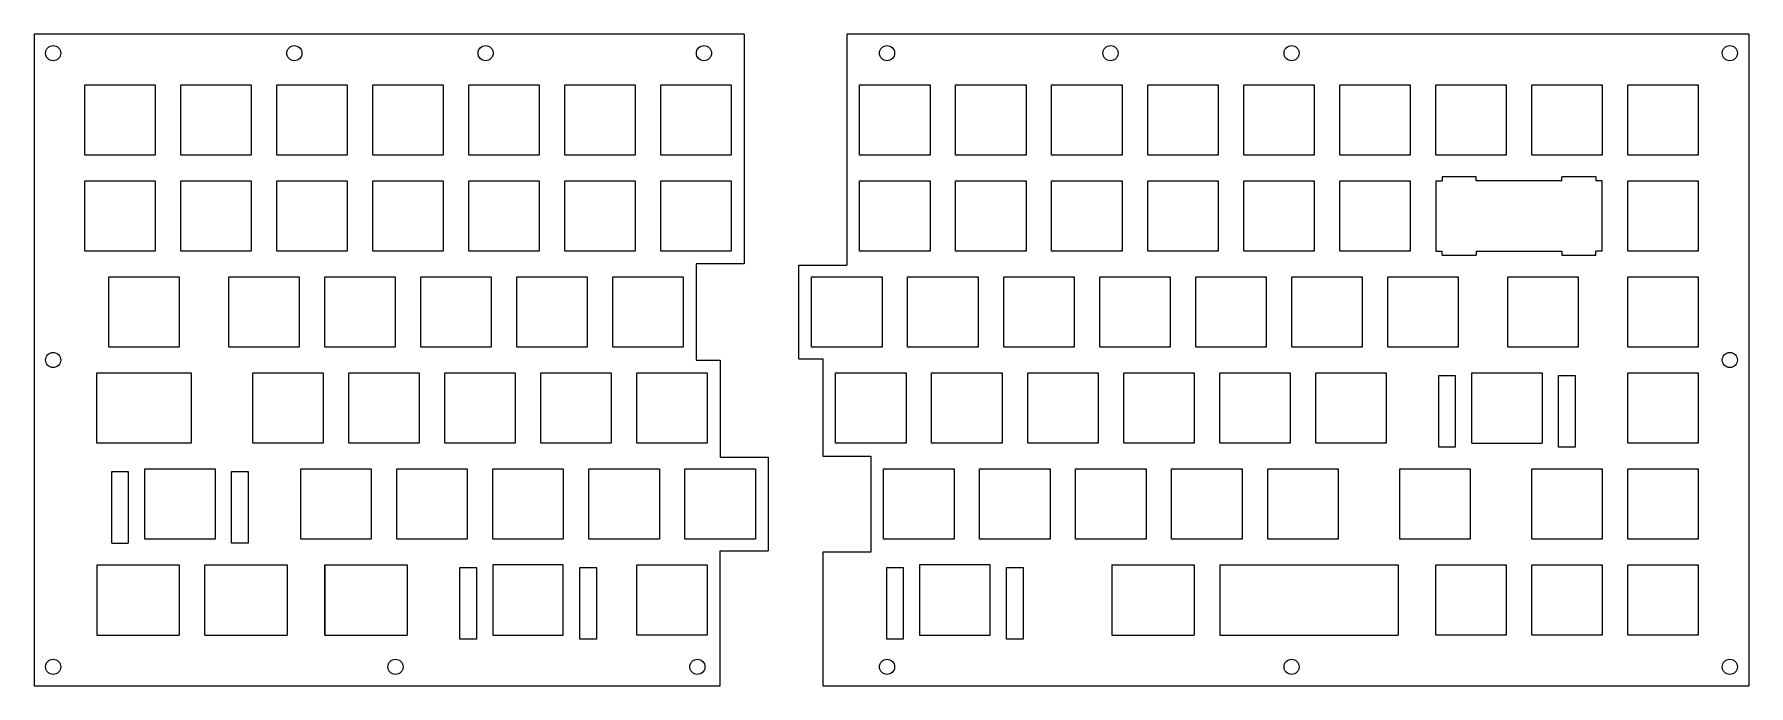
# Model space of a CAD drawing. Extents: x 141 to 481, y 191 to 320.
import ezdxf

# ---------------------------------------------------------------- set-up
doc = ezdxf.new("R2010")
doc.units = 0
doc.header["$MEASUREMENT"] = 0

msp = doc.modelspace()

# ---------------------------------------------------------------- linework, layer by layer
at = {"color": 7, "linetype": 'Continuous', "true_color": 0xffffff}
for p, q in [((281.6, 320.26), (140.77, 320.26)), ((140.77, 320.26), (140.77, 191.01)), ((281.6, 320.26), (281.6, 274.68)), ((302.01, 320.26), (302.01, 274.43)), ((480.93, 320.26), (302.01, 320.26)), ((480.93, 320.26), (480.93, 191.01)), ((418.83, 291.21), (420.08, 291.21)), ((426.83, 291.96), (420.08, 291.96)), ((420.08, 291.96), (420.08, 291.21)), ((426.83, 291.21), (426.83, 291.96)), ((443.88, 291.21), (443.88, 291.96)), ((450.63, 291.96), (443.88, 291.96)), ((450.63, 291.96), (450.63, 291.21)), ((420.08, 276.46), (420.08, 277.21)), ((420.08, 276.46), (426.83, 276.46)), ((426.83, 277.21), (426.83, 276.46)), ((443.88, 277.21), (443.88, 276.46)), ((443.88, 276.46), (450.63, 276.46)), ((450.63, 276.46), (450.63, 277.21)), ((451.88, 277.21), (450.63, 277.21)), ((281.6, 274.68), (272.08, 274.68)), ((272.08, 274.68), (272.08, 255.63)), ((292.48, 255.88), (292.48, 274.43)), ((292.48, 274.43), (302.01, 274.43)), ((433.12, 272.16), (447.12, 272.16)), ((433.12, 258.16), (433.12, 272.16)), ((447.12, 272.16), (447.12, 258.16)), ((272.08, 255.63), (276.84, 255.63)), ((276.84, 255.63), (276.84, 236.33)), ((292.48, 255.88), (297.24, 255.88)), ((297.24, 255.88), (297.24, 236.58)), ((447.12, 258.16), (433.12, 258.16)), ((419.42, 238.35), (419.42, 252.56)), ((419.42, 252.56), (422.72, 252.56)), ((422.72, 252.56), (422.72, 238.36)), ((425.97, 253.11), (439.97, 253.11)), ((425.97, 239.1), (425.97, 253.11)), ((439.97, 253.11), (439.97, 239.1)), ((443.22, 252.56), (446.52, 252.56)), ((443.22, 238.35), (443.22, 252.56)), ((446.52, 252.56), (446.52, 238.36)), ((422.72, 238.36), (419.42, 238.35)), ((425.97, 239.1), (439.97, 239.1)), ((446.52, 238.36), (443.22, 238.35)), ((276.84, 236.33), (286.36, 236.33)), ((286.36, 236.33), (286.36, 217.78)), ((297.24, 236.58), (306.77, 236.58)), ((306.77, 236.58), (306.77, 217.53)), ((156.13, 233.51), (159.43, 233.51)), ((156.13, 219.31), (156.13, 233.51)), ((159.43, 233.51), (159.43, 219.31)), ((162.68, 234.06), (176.68, 234.06)), ((162.68, 220.06), (162.68, 234.06)), ((176.68, 234.06), (176.68, 220.06)), ((179.93, 233.51), (183.23, 233.51)), ((179.93, 219.31), (179.93, 233.51)), ((183.23, 233.51), (183.23, 219.31)), ((156.13, 219.31), (159.43, 219.31)), ((176.68, 220.06), (162.68, 220.06)), ((183.23, 219.31), (179.93, 219.31)), ((276.84, 191.01), (276.84, 217.78)), ((276.84, 217.78), (286.36, 217.78)), ((153.16, 215.01), (153.16, 201.01)), ((153.16, 215.01), (169.54, 215.01)), ((169.54, 215.01), (169.54, 201.01)), ((174.59, 215.01), (190.97, 215.01)), ((198.4, 215.01), (198.4, 201.01)), ((198.4, 215.01), (214.78, 215.01)), ((214.78, 215.01), (214.78, 201.01)), ((225.19, 214.46), (228.49, 214.46)), ((225.19, 200.26), (225.19, 214.46)), ((228.49, 214.46), (228.49, 200.26)), ((231.74, 215.01), (231.74, 201.01)), ((248.99, 214.46), (252.29, 214.46)), ((248.99, 200.26), (248.99, 214.46)), ((252.29, 214.46), (252.29, 200.26)), ((297.24, 217.53), (297.24, 191.01)), ((306.77, 217.53), (297.24, 217.53)), ((309.89, 214.46), (313.19, 214.46)), ((309.89, 214.46), (309.89, 200.26)), ((313.19, 214.46), (313.19, 200.26)), ((316.44, 215.01), (316.44, 201.01)), ((333.69, 214.46), (336.99, 214.46)), ((333.69, 200.26), (333.69, 214.46)), ((336.99, 214.46), (336.99, 200.26)), ((354.54, 215.01), (354.54, 201.01)), ((354.54, 215.01), (370.92, 215.01)), ((375.97, 215.01), (411.4, 215.01)), ((375.97, 215.01), (375.97, 201.01)), ((411.4, 215.01), (411.4, 201.01)), ((153.16, 201.01), (169.54, 201.01)), ((174.59, 201.01), (190.97, 201.01)), ((198.4, 201.01), (214.78, 201.01)), ((354.54, 201.01), (370.92, 201.01)), ((375.97, 201.01), (411.4, 201.01)), ((228.49, 200.26), (225.19, 200.26)), ((252.29, 200.26), (248.99, 200.26)), ((313.19, 200.26), (309.89, 200.26)), ((336.99, 200.26), (333.69, 200.26)), ((140.77, 191.01), (276.84, 191.01)), ((297.24, 191.01), (480.93, 191.01))]:
    msp.add_line(p, q, dxfattribs=at)
at = {"color": 7, "true_color": 0xffffff}
for p, q in [((150.77, 310.26), (164.77, 310.26)), ((150.77, 296.26), (150.77, 310.26)), ((164.77, 310.26), (164.77, 296.26)), ((169.82, 310.26), (183.82, 310.26)), ((169.82, 296.26), (169.82, 310.26)), ((183.82, 310.26), (183.82, 296.26)), ((188.87, 310.26), (202.87, 310.26)), ((188.87, 296.26), (188.87, 310.26)), ((202.87, 310.26), (202.87, 296.26)), ((207.92, 310.26), (221.92, 310.26)), ((207.92, 296.26), (207.92, 310.26)), ((221.92, 310.26), (221.92, 296.26)), ((226.97, 310.26), (240.97, 310.26)), ((226.97, 296.26), (226.97, 310.26)), ((240.97, 310.26), (240.97, 296.26)), ((246.02, 310.26), (260.02, 310.26)), ((246.02, 296.26), (246.02, 310.26)), ((260.02, 310.26), (260.02, 296.26)), ((265.07, 310.26), (279.07, 310.26)), ((265.07, 296.26), (265.07, 310.26)), ((279.07, 310.26), (279.07, 296.26)), ((304.53, 310.26), (318.53, 310.26)), ((304.53, 296.26), (304.53, 310.26)), ((318.53, 310.26), (318.53, 296.26)), ((323.58, 310.26), (337.58, 310.26)), ((323.58, 296.26), (323.58, 310.26)), ((337.58, 310.26), (337.58, 296.26)), ((342.63, 310.26), (356.63, 310.26)), ((342.63, 296.26), (342.63, 310.26)), ((356.63, 310.26), (356.63, 296.26)), ((361.68, 310.26), (375.68, 310.26)), ((361.68, 296.26), (361.68, 310.26)), ((375.68, 310.26), (375.68, 296.26)), ((380.73, 310.26), (394.73, 310.26)), ((380.73, 296.26), (380.73, 310.26)), ((394.73, 310.26), (394.73, 296.26)), ((399.78, 310.26), (413.78, 310.26)), ((399.78, 296.26), (399.78, 310.26)), ((413.78, 310.26), (413.78, 296.26)), ((418.83, 310.26), (432.83, 310.26)), ((418.83, 296.26), (418.83, 310.26)), ((432.83, 310.26), (432.83, 296.26)), ((437.88, 310.26), (451.88, 310.26)), ((437.88, 296.26), (437.88, 310.26)), ((451.88, 310.26), (451.88, 296.26)), ((456.93, 310.26), (470.93, 310.26)), ((456.93, 296.26), (456.93, 310.26)), ((470.93, 310.26), (470.93, 296.26)), ((164.77, 296.26), (150.77, 296.26)), ((183.82, 296.26), (169.82, 296.26)), ((202.87, 296.26), (188.87, 296.26)), ((221.92, 296.26), (207.92, 296.26)), ((240.97, 296.26), (226.97, 296.26)), ((260.02, 296.26), (246.02, 296.26)), ((279.07, 296.26), (265.07, 296.26)), ((318.53, 296.26), (304.53, 296.26)), ((337.58, 296.26), (323.58, 296.26)), ((356.63, 296.26), (342.63, 296.26)), ((375.68, 296.26), (361.68, 296.26)), ((394.73, 296.26), (380.73, 296.26)), ((413.78, 296.26), (399.78, 296.26)), ((432.83, 296.26), (418.83, 296.26)), ((451.88, 296.26), (437.88, 296.26)), ((470.93, 296.26), (456.93, 296.26)), ((150.77, 291.21), (164.77, 291.21)), ((150.77, 277.21), (150.77, 291.21)), ((164.77, 291.21), (164.77, 277.21)), ((169.82, 291.21), (183.82, 291.21)), ((169.82, 277.21), (169.82, 291.21)), ((183.82, 291.21), (183.82, 277.21)), ((188.87, 291.21), (202.87, 291.21)), ((188.87, 277.21), (188.87, 291.21)), ((202.87, 291.21), (202.87, 277.21)), ((207.92, 291.21), (221.92, 291.21)), ((207.92, 277.21), (207.92, 291.21)), ((221.92, 291.21), (221.92, 277.21)), ((226.97, 291.21), (240.97, 291.21)), ((226.97, 277.21), (226.97, 291.21)), ((240.97, 291.21), (240.97, 277.21)), ((246.02, 291.21), (260.02, 291.21)), ((246.02, 277.21), (246.02, 291.21)), ((260.02, 291.21), (260.02, 277.21)), ((265.07, 291.21), (279.07, 291.21)), ((265.07, 277.21), (265.07, 291.21)), ((279.07, 291.21), (279.07, 277.21)), ((304.53, 291.21), (318.53, 291.21)), ((304.53, 277.21), (304.53, 291.21)), ((318.53, 291.21), (318.53, 277.21)), ((323.58, 291.21), (337.58, 291.21)), ((323.58, 277.21), (323.58, 291.21)), ((337.58, 291.21), (337.58, 277.21)), ((342.63, 291.21), (356.63, 291.21)), ((342.63, 277.21), (342.63, 291.21)), ((356.63, 291.21), (356.63, 277.21)), ((361.68, 291.21), (375.68, 291.21)), ((361.68, 277.21), (361.68, 291.21)), ((375.68, 291.21), (375.68, 277.21)), ((380.73, 291.21), (394.73, 291.21)), ((380.73, 277.21), (380.73, 291.21)), ((394.73, 291.21), (394.73, 277.21)), ((399.78, 291.21), (413.78, 291.21)), ((399.78, 277.21), (399.78, 291.21)), ((413.78, 291.21), (413.78, 277.21)), ((418.83, 291.21), (418.83, 277.21)), ((443.88, 291.21), (426.83, 291.21)), ((451.88, 291.21), (450.63, 291.21)), ((451.88, 277.21), (451.88, 291.21)), ((456.93, 291.21), (470.93, 291.21)), ((456.93, 277.21), (456.93, 291.21)), ((470.93, 291.21), (470.93, 277.21)), ((164.77, 277.21), (150.77, 277.21)), ((183.82, 277.21), (169.82, 277.21)), ((202.87, 277.21), (188.87, 277.21)), ((221.92, 277.21), (207.92, 277.21)), ((240.97, 277.21), (226.97, 277.21)), ((260.02, 277.21), (246.02, 277.21)), ((279.07, 277.21), (265.07, 277.21)), ((318.53, 277.21), (304.53, 277.21)), ((337.58, 277.21), (323.58, 277.21)), ((356.63, 277.21), (342.63, 277.21)), ((375.68, 277.21), (361.68, 277.21)), ((394.73, 277.21), (380.73, 277.21)), ((413.78, 277.21), (399.78, 277.21)), ((418.83, 277.21), (420.08, 277.21)), ((426.83, 277.21), (443.88, 277.21)), ((470.93, 277.21), (456.93, 277.21)), ((155.54, 272.16), (169.54, 272.16)), ((155.54, 258.16), (155.54, 272.16)), ((169.54, 272.16), (169.54, 258.16)), ((179.35, 272.16), (193.35, 272.16)), ((179.35, 258.16), (179.35, 272.16)), ((193.35, 272.16), (193.35, 258.16)), ((198.4, 272.16), (212.4, 272.16)), ((198.4, 258.16), (198.4, 272.16)), ((212.4, 272.16), (212.4, 258.16)), ((217.45, 272.16), (231.45, 272.16)), ((217.45, 258.16), (217.45, 272.16)), ((231.45, 272.16), (231.45, 258.16)), ((236.5, 272.16), (250.5, 272.16)), ((236.5, 258.16), (236.5, 272.16)), ((250.5, 272.16), (250.5, 258.16)), ((255.55, 272.16), (269.55, 272.16)), ((255.55, 258.16), (255.55, 272.16)), ((269.55, 272.16), (269.55, 258.16)), ((295.01, 272.16), (309.01, 272.16)), ((295.01, 258.16), (295.01, 272.16)), ((309.01, 272.16), (309.01, 258.16)), ((314.06, 272.16), (328.06, 272.16)), ((314.06, 258.16), (314.06, 272.16)), ((328.06, 272.16), (328.06, 258.16)), ((333.11, 272.16), (347.11, 272.16)), ((333.11, 258.16), (333.11, 272.16)), ((347.11, 272.16), (347.11, 258.16)), ((352.16, 272.16), (366.16, 272.16)), ((352.16, 258.16), (352.16, 272.16)), ((366.16, 272.16), (366.16, 258.16)), ((371.21, 272.16), (385.21, 272.16)), ((371.21, 258.16), (371.21, 272.16)), ((385.21, 272.16), (385.21, 258.16)), ((390.26, 272.16), (404.26, 272.16)), ((390.26, 258.16), (390.26, 272.16)), ((404.26, 272.16), (404.26, 258.16)), ((409.31, 272.16), (423.31, 272.16)), ((409.31, 258.16), (409.31, 272.16)), ((423.31, 272.16), (423.31, 258.16)), ((456.93, 272.16), (470.93, 272.16)), ((456.93, 258.16), (456.93, 272.16)), ((470.93, 272.16), (470.93, 258.16)), ((169.54, 258.16), (155.54, 258.16)), ((193.35, 258.16), (179.35, 258.16)), ((212.4, 258.16), (198.4, 258.16)), ((231.45, 258.16), (217.45, 258.16)), ((250.5, 258.16), (236.5, 258.16)), ((269.55, 258.16), (255.55, 258.16)), ((309.01, 258.16), (295.01, 258.16)), ((328.06, 258.16), (314.06, 258.16)), ((347.11, 258.16), (333.11, 258.16)), ((366.16, 258.16), (352.16, 258.16)), ((385.21, 258.16), (371.21, 258.16)), ((404.26, 258.16), (390.26, 258.16)), ((423.31, 258.16), (409.31, 258.16)), ((470.93, 258.16), (456.93, 258.16)), ((153.16, 253.11), (171.92, 253.11)), ((153.16, 239.11), (153.16, 253.11)), ((171.92, 253.11), (171.92, 239.11)), ((184.11, 253.11), (198.11, 253.11)), ((184.11, 239.11), (184.11, 253.11)), ((198.11, 253.11), (198.11, 239.11)), ((203.16, 253.11), (217.16, 253.11)), ((203.16, 239.11), (203.16, 253.11)), ((217.16, 253.11), (217.16, 239.11)), ((222.21, 253.11), (236.21, 253.11)), ((222.21, 239.11), (222.21, 253.11)), ((236.21, 253.11), (236.21, 239.11)), ((241.26, 253.11), (255.26, 253.11)), ((241.26, 239.11), (241.26, 253.11)), ((255.26, 253.11), (255.26, 239.11)), ((260.31, 253.11), (274.31, 253.11)), ((260.31, 239.11), (260.31, 253.11)), ((274.31, 253.11), (274.31, 239.11)), ((299.77, 253.11), (313.77, 253.11)), ((299.77, 239.11), (299.77, 253.11)), ((313.77, 253.11), (313.77, 239.11)), ((318.82, 253.11), (332.82, 253.11)), ((318.82, 239.11), (318.82, 253.11)), ((332.82, 253.11), (332.82, 239.11)), ((337.87, 253.11), (351.87, 253.11)), ((337.87, 239.11), (337.87, 253.11)), ((351.87, 253.11), (351.87, 239.11)), ((356.92, 253.11), (370.92, 253.11)), ((356.92, 239.11), (356.92, 253.11)), ((370.92, 253.11), (370.92, 239.11)), ((375.97, 253.11), (389.97, 253.11)), ((375.97, 239.11), (375.97, 253.11)), ((389.97, 253.11), (389.97, 239.11)), ((395.02, 253.11), (409.02, 253.11)), ((395.02, 239.11), (395.02, 253.11)), ((409.02, 253.11), (409.02, 239.11)), ((456.93, 253.11), (470.93, 253.11)), ((456.93, 239.11), (456.93, 253.11)), ((470.93, 253.11), (470.93, 239.11)), ((171.92, 239.11), (153.16, 239.11)), ((198.11, 239.11), (184.11, 239.11)), ((217.16, 239.11), (203.16, 239.11)), ((236.21, 239.11), (222.21, 239.11)), ((255.26, 239.11), (241.26, 239.11)), ((274.31, 239.11), (260.31, 239.11)), ((313.77, 239.11), (299.77, 239.11)), ((332.82, 239.11), (318.82, 239.11)), ((351.87, 239.11), (337.87, 239.11)), ((370.92, 239.11), (356.92, 239.11)), ((389.97, 239.11), (375.97, 239.11)), ((409.02, 239.11), (395.02, 239.11)), ((470.93, 239.11), (456.93, 239.11)), ((193.64, 234.06), (207.64, 234.06)), ((193.64, 220.06), (193.64, 234.06)), ((207.64, 234.06), (207.64, 220.06)), ((212.69, 234.06), (226.69, 234.06)), ((212.69, 220.06), (212.69, 234.06)), ((226.69, 234.06), (226.69, 220.06)), ((231.74, 234.06), (245.74, 234.06)), ((231.74, 220.06), (231.74, 234.06)), ((245.74, 234.06), (245.74, 220.06)), ((250.79, 234.06), (264.79, 234.06)), ((250.79, 220.06), (250.79, 234.06)), ((264.79, 234.06), (264.79, 220.06)), ((269.84, 234.06), (283.84, 234.06)), ((269.84, 220.06), (269.84, 234.06)), ((283.84, 234.06), (283.84, 220.06)), ((309.29, 234.06), (323.29, 234.06)), ((309.29, 220.06), (309.29, 234.06)), ((323.29, 234.06), (323.29, 220.06)), ((328.34, 234.06), (342.34, 234.06)), ((328.34, 220.06), (328.34, 234.06)), ((342.34, 234.06), (342.34, 220.06)), ((347.39, 234.06), (361.39, 234.06)), ((347.39, 220.06), (347.39, 234.06)), ((361.39, 234.06), (361.39, 220.06)), ((366.44, 234.06), (380.44, 234.06)), ((366.44, 220.06), (366.44, 234.06)), ((380.44, 234.06), (380.44, 220.06)), ((385.49, 234.06), (399.49, 234.06)), ((385.49, 220.06), (385.49, 234.06)), ((399.49, 234.06), (399.49, 220.06)), ((411.69, 234.06), (425.69, 234.06)), ((411.69, 220.06), (411.69, 234.06)), ((425.69, 234.06), (425.69, 220.06)), ((437.88, 234.06), (451.88, 234.06)), ((437.88, 220.06), (437.88, 234.06)), ((451.88, 234.06), (451.88, 220.06)), ((456.93, 234.06), (470.93, 234.06)), ((456.93, 220.06), (456.93, 234.06)), ((470.93, 234.06), (470.93, 220.06)), ((207.64, 220.06), (193.64, 220.06)), ((226.69, 220.06), (212.69, 220.06)), ((245.74, 220.06), (231.74, 220.06)), ((264.79, 220.06), (250.79, 220.06)), ((283.84, 220.06), (269.84, 220.06)), ((323.29, 220.06), (309.29, 220.06)), ((342.34, 220.06), (328.34, 220.06)), ((361.39, 220.06), (347.39, 220.06)), ((380.44, 220.06), (366.44, 220.06)), ((399.49, 220.06), (385.49, 220.06)), ((425.69, 220.06), (411.69, 220.06)), ((451.88, 220.06), (437.88, 220.06)), ((470.93, 220.06), (456.93, 220.06)), ((174.59, 201.01), (174.59, 215.01)), ((190.97, 215.01), (190.97, 201.01)), ((198.4, 201.01), (198.4, 215.01)), ((245.74, 215.01), (231.74, 215.01)), ((245.74, 201.01), (245.74, 215.01)), ((260.31, 215.01), (274.31, 215.01)), ((260.31, 201.01), (260.31, 215.01)), ((274.31, 215.01), (274.31, 201.01)), ((330.44, 215.01), (316.44, 215.01)), ((330.44, 201.01), (330.44, 215.01)), ((370.92, 215.01), (370.92, 201.01)), ((418.83, 215.01), (432.83, 215.01)), ((418.83, 201.01), (418.83, 215.01)), ((432.83, 215.01), (432.83, 201.01)), ((437.88, 215.01), (451.88, 215.01)), ((437.88, 201.01), (437.88, 215.01)), ((451.88, 215.01), (451.88, 201.01)), ((456.93, 215.01), (470.93, 215.01)), ((456.93, 201.01), (456.93, 215.01)), ((470.93, 215.01), (470.93, 201.01)), ((231.74, 201.01), (245.74, 201.01)), ((274.31, 201.01), (260.31, 201.01)), ((316.44, 201.01), (330.44, 201.01)), ((432.83, 201.01), (418.83, 201.01)), ((451.88, 201.01), (437.88, 201.01)), ((470.93, 201.01), (456.93, 201.01))]:
    msp.add_line(p, q, dxfattribs=at)
at = {"color": 7, "linetype": 'Continuous', "true_color": 0xffffff}
for centre in [(144.51, 316.52), (192.38, 316.52), (230.32, 316.52), (273.64, 316.52), (309.97, 316.52), (354.31, 316.52), (390.23, 316.52), (477.19, 316.52), (144.51, 255.63), (477.19, 255.63), (144.51, 194.74), (212.43, 194.74), (272.34, 194.74), (309.97, 194.74), (390.23, 194.74), (477.19, 194.74)]:
    msp.add_circle(centre, 1.5, dxfattribs=at)

doc.saveas('drawing.dxf')
